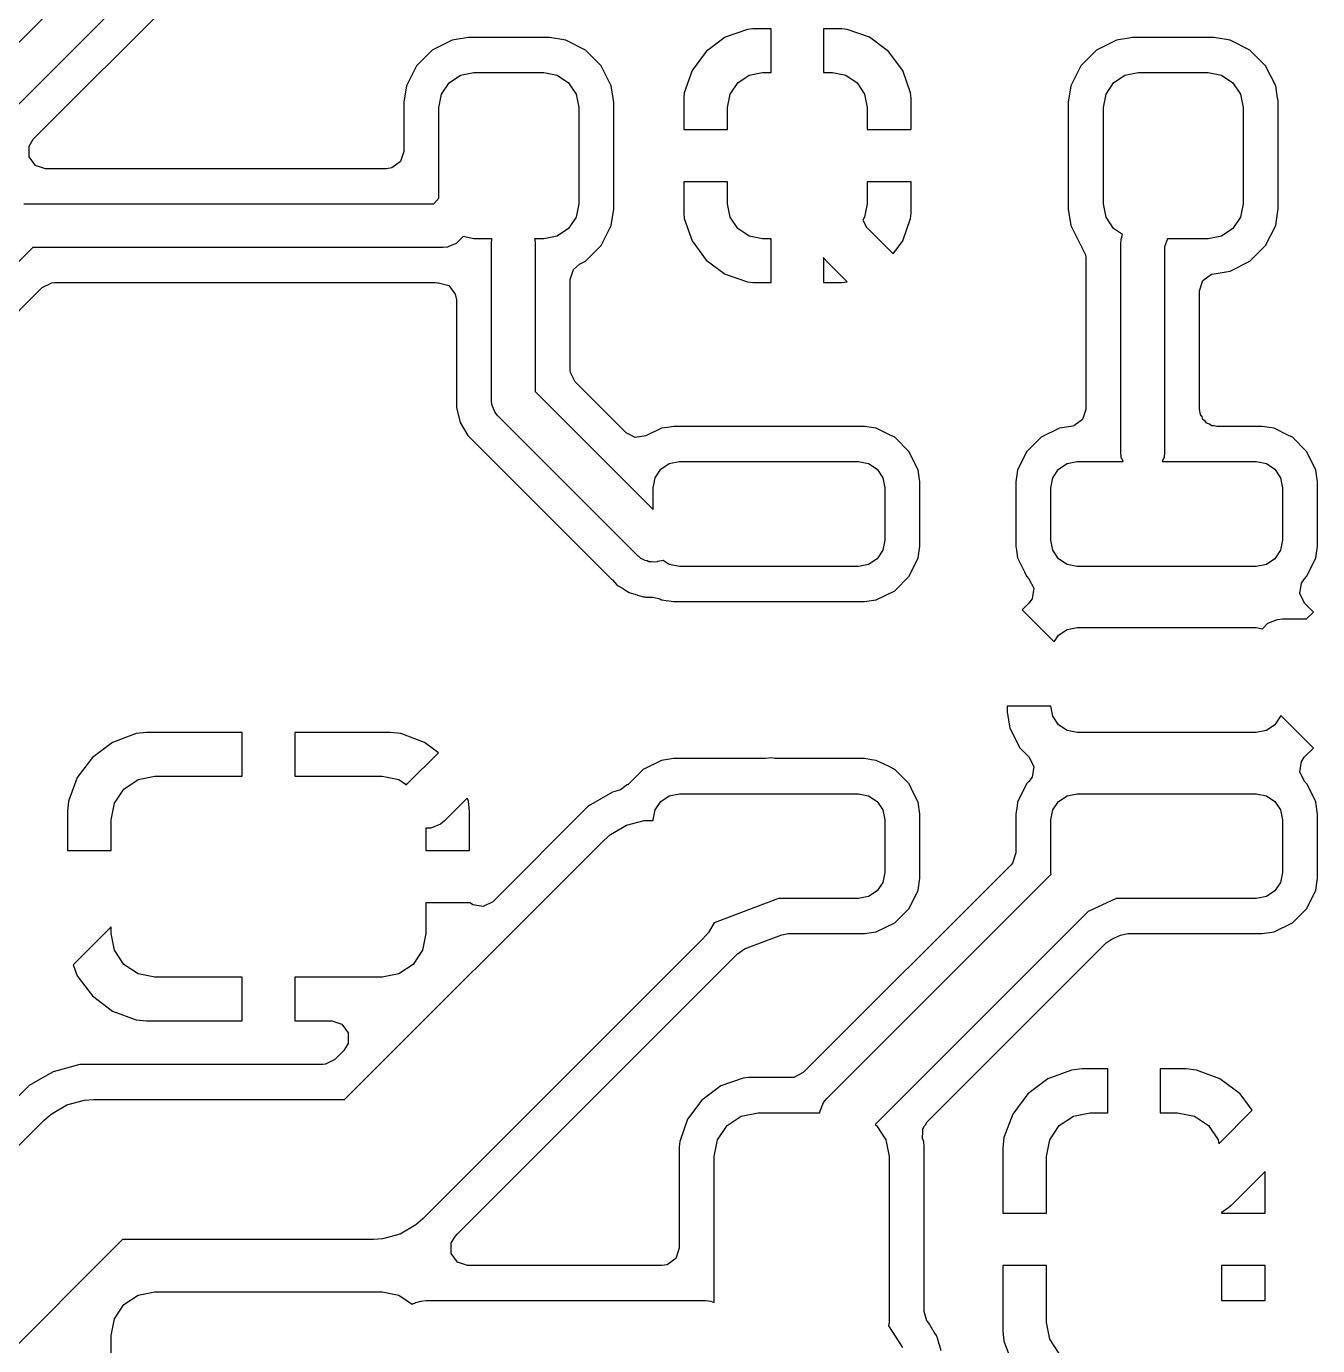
# Model space of a CAD drawing. Header units: millimetres. Extents: x 103.8 to 193.7, y -116.2 to -61.3.
# Drawn here: x 139.02 to 146.4, y -97.91 to -90.36 of the extents above; entities that cross this region are included whole.
import ezdxf

# ---------------------------------------------------------------- set-up
doc = ezdxf.new("R2010")
doc.units = ezdxf.units.MM
doc.layers.add('F.Cu', color=13, linetype='CONTINUOUS', true_color=0xc83434)

msp = doc.modelspace()

# ---------------------------------------------------------------- linework, layer by layer
at = {"layer": 'F.Cu', "linetype": 'CONTINUOUS'}
for p, q in [((133.148223, -96.275), (140.811612, -88.611612)), ((140.951776, -88.825), (133.288387, -96.488388)), ((139.05483, -91.005496), (139.956595, -90.103732)), ((143.140397, -90.37785), (143.012352, -90.422654)), ((143.140399, -90.37785), (143.140397, -90.37785)), ((143.170796, -90.375), (143.140399, -90.37785)), ((143.275, -90.375), (143.170796, -90.375)), ((143.275, -90.375001), (143.275, -90.375)), ((143.275, -90.625), (143.275, -90.375001)), ((143.575001, -90.375), (143.575, -90.375001)), ((143.575, -90.375001), (143.575, -90.625)), ((143.679211, -90.375), (143.575001, -90.375)), ((143.709601, -90.37785), (143.679211, -90.375)), ((143.837647, -90.422654), (143.709601, -90.37785)), ((141.449695, -90.439354), (141.336659, -90.496949)), ((141.4497, -90.439352), (141.449695, -90.439354)), ((141.543476, -90.424501), (141.4497, -90.439352)), ((141.543479, -90.4245), (141.543476, -90.424501)), ((142.006522, -90.4245), (141.543479, -90.4245)), ((142.100305, -90.439354), (142.006522, -90.4245)), ((142.213342, -90.49695), (142.100304, -90.439354)), ((142.100304, -90.439354), (142.100305, -90.439354)), ((143.012352, -90.422654), (142.903209, -90.503207)), ((143.94679, -90.503207), (143.837647, -90.422654)), ((145.249695, -90.439354), (145.136659, -90.496949)), ((145.2497, -90.439352), (145.249695, -90.439354)), ((145.343476, -90.424501), (145.2497, -90.439352)), ((145.343479, -90.4245), (145.343476, -90.424501)), ((145.806522, -90.4245), (145.343479, -90.4245)), ((145.900305, -90.439354), (145.806522, -90.4245)), ((146.013342, -90.49695), (145.900304, -90.439354)), ((145.900304, -90.439354), (145.900305, -90.439354)), ((141.336659, -90.496949), (141.246949, -90.586659)), ((142.30305, -90.586658), (142.213342, -90.49695)), ((142.903207, -90.503209), (142.822654, -90.612352)), ((142.903209, -90.503207), (142.903207, -90.503209)), ((143.946792, -90.503209), (143.94679, -90.503207)), ((144.027345, -90.612352), (143.946792, -90.503209)), ((145.136659, -90.496949), (145.046949, -90.586659)), ((146.10305, -90.586658), (146.013342, -90.49695)), ((141.246949, -90.586659), (141.189354, -90.699695)), ((141.433579, -90.683579), (141.498463, -90.640224)), ((141.498463, -90.640224), (141.575, -90.625)), ((141.575, -90.625), (141.975, -90.625)), ((141.975, -90.625), (142.051537, -90.640224)), ((142.051537, -90.640224), (142.116421, -90.683579)), ((142.360646, -90.699696), (142.30305, -90.586658)), ((142.822654, -90.612352), (142.77785, -90.740398)), ((143.083579, -90.683579), (143.148463, -90.640224)), ((143.148463, -90.640224), (143.225, -90.625)), ((143.225, -90.625), (143.275, -90.625)), ((143.575, -90.625), (143.625, -90.625)), ((143.625, -90.625), (143.701537, -90.640224)), ((143.701537, -90.640224), (143.766421, -90.683579)), ((144.072149, -90.740397), (144.027345, -90.612352)), ((145.046949, -90.586659), (144.989354, -90.699695)), ((145.233579, -90.683579), (145.298463, -90.640224)), ((145.298463, -90.640224), (145.375, -90.625)), ((145.375, -90.625), (145.775, -90.625)), ((145.775, -90.625), (145.851537, -90.640224)), ((145.851537, -90.640224), (145.916421, -90.683579)), ((146.160646, -90.699696), (146.10305, -90.586658)), ((141.189354, -90.699695), (141.1745, -90.793477)), ((141.390224, -90.748463), (141.433579, -90.683579)), ((142.116421, -90.683579), (142.159776, -90.748463)), ((142.360646, -90.699697), (142.360646, -90.699696)), ((142.360647, -90.699699), (142.360646, -90.699697)), ((142.371905, -90.770788), (142.360647, -90.699699)), ((143.040224, -90.748463), (143.083579, -90.683579)), ((143.766421, -90.683579), (143.809776, -90.748463)), ((144.989354, -90.699695), (144.9745, -90.793477)), ((145.190224, -90.748463), (145.233579, -90.683579)), ((145.916421, -90.683579), (145.959776, -90.748463)), ((146.160646, -90.699697), (146.160646, -90.699696)), ((146.160647, -90.699699), (146.160646, -90.699697)), ((146.171905, -90.770788), (146.160647, -90.699699)), ((141.1745, -90.793477), (141.1745, -90.79348)), ((141.1745, -90.79348), (141.1745, -90.793481)), ((141.1745, -90.793481), (141.1745, -90.977345)), ((141.375, -90.825), (141.390224, -90.748463)), ((142.159776, -90.748463), (142.175, -90.825)), ((142.373992, -90.783963), (142.371905, -90.770788)), ((142.373992, -90.783966), (142.373992, -90.783963)), ((142.375499, -90.793482), (142.373992, -90.783966)), ((142.3755, -91.208993), (142.375499, -90.793482)), ((142.77785, -90.740398), (142.775, -90.770788)), ((142.775, -90.770788), (142.775, -90.949999)), ((143.025, -90.825), (143.040224, -90.748463)), ((143.809776, -90.748463), (143.825, -90.825)), ((144.072149, -90.740399), (144.072149, -90.740397)), ((144.074999, -90.770796), (144.072149, -90.740399)), ((144.074999, -90.949999), (144.074999, -90.770796)), ((144.9745, -90.793477), (144.9745, -91.40652)), ((145.175, -90.825), (145.190224, -90.748463)), ((145.959776, -90.748463), (145.975, -90.825)), ((146.173992, -90.783963), (146.171905, -90.770788)), ((146.173992, -90.783966), (146.173992, -90.783963)), ((146.175499, -90.793482), (146.173992, -90.783966)), ((146.1755, -91.208993), (146.175499, -90.793482)), ((141.375, -91.343902), (141.375, -90.825)), ((142.175, -90.825), (142.175, -91.375)), ((143.025, -90.95), (143.025, -90.825)), ((143.825, -90.825), (143.825, -90.95)), ((145.175, -91.375), (145.175, -90.825)), ((145.975, -90.825), (145.975, -91.375)), ((139.030679, -91.044907), (139.05483, -91.005496)), ((141.1745, -90.977345), (141.174501, -91.0755)), ((142.775, -90.949999), (142.775001, -90.95)), ((142.775001, -90.95), (143.025, -90.95)), ((143.825, -90.95), (144.074998, -90.95)), ((144.074998, -90.95), (144.074999, -90.949999)), ((139.030679, -91.106093), (139.030679, -91.044907)), ((141.174501, -91.0755), (141.155594, -91.13369)), ((139.066643, -91.155593), (139.030679, -91.106093)), ((139.124834, -91.1745), (139.066643, -91.155593)), ((141.106094, -91.169654), (141.075501, -91.1745)), ((141.155594, -91.13369), (141.106094, -91.169654)), ((141.075501, -91.1745), (139.124834, -91.1745)), ((142.3755, -91.250001), (142.3755, -91.208993)), ((146.1755, -91.250001), (146.1755, -91.208993)), ((142.3755, -91.406521), (142.3755, -91.250001)), ((142.775002, -91.25), (142.775001, -91.250001)), ((142.775001, -91.250001), (142.775001, -91.429203)), ((143.025, -91.25), (142.775002, -91.25)), ((143.025, -91.375), (143.025, -91.25)), ((144.074999, -91.25), (143.825, -91.25)), ((143.825, -91.25), (143.825, -91.375)), ((144.075, -91.250001), (144.074999, -91.25)), ((144.075, -91.42921), (144.075, -91.250001)), ((146.1755, -91.406521), (146.1755, -91.250001)), ((139, -91.375), (141.345846, -91.375)), ((141.345846, -91.375), (141.375, -91.343902)), ((142.175, -91.375), (142.159776, -91.451537)), ((143.040224, -91.451537), (143.025, -91.375)), ((143.825, -91.375), (143.809776, -91.451537)), ((145.190224, -91.451537), (145.175, -91.375)), ((145.975, -91.375), (145.959776, -91.451537)), ((142.159776, -91.451537), (142.116421, -91.516421)), ((142.360646, -91.500304), (142.371926, -91.429081)), ((142.371926, -91.429081), (142.3755, -91.406521)), ((142.775001, -91.429203), (142.77785, -91.4596)), ((142.77785, -91.4596), (142.77785, -91.459602)), ((142.77785, -91.459602), (142.822654, -91.587647)), ((143.083579, -91.516421), (143.040224, -91.451537)), ((143.809776, -91.451537), (143.798674, -91.468151)), ((143.798674, -91.468151), (143.821151, -91.509019)), ((144.027345, -91.587647), (144.072149, -91.459601)), ((144.072149, -91.459601), (144.074999, -91.429211)), ((144.074999, -91.429211), (144.075, -91.42921)), ((144.9745, -91.40652), (144.974501, -91.406523)), ((144.974501, -91.406523), (144.989352, -91.500299)), ((145.233579, -91.516421), (145.190224, -91.451537)), ((145.959776, -91.451537), (145.916421, -91.516421)), ((146.160646, -91.500304), (146.171926, -91.429081)), ((146.171926, -91.429081), (146.1755, -91.406521)), ((142.116421, -91.516421), (142.051537, -91.559776)), ((142.30305, -91.613342), (142.360646, -91.500304)), ((143.148463, -91.559776), (143.083579, -91.516421)), ((143.821151, -91.509019), (143.973175, -91.661043)), ((144.989352, -91.500299), (144.989354, -91.500304)), ((144.989354, -91.500304), (145.04695, -91.613342)), ((145.284831, -91.550667), (145.233579, -91.516421)), ((145.916421, -91.516421), (145.851537, -91.559776)), ((146.10305, -91.613342), (146.160646, -91.500304)), ((141.424386, -91.622598), (141.4, -91.625)), ((141.426278, -91.621814), (141.424386, -91.622598)), ((141.428327, -91.621748), (141.426278, -91.621814)), ((141.448736, -91.612511), (141.428327, -91.621748)), ((141.469446, -91.603934), (141.448736, -91.612511)), ((141.470896, -91.602483), (141.469446, -91.603934)), ((141.472761, -91.60164), (141.470896, -91.602483)), ((141.491192, -91.585493), (141.472761, -91.60164)), ((141.512655, -91.562598), (141.491192, -91.585493)), ((141.575, -91.575), (141.512655, -91.562598)), ((141.677656, -91.575), (141.575, -91.575)), ((141.675, -91.6), (141.677402, -91.575614)), ((141.675, -92.5), (141.675, -91.6)), ((141.677402, -91.575614), (141.677656, -91.575)), ((141.975, -91.575), (141.922344, -91.575)), ((141.922344, -91.575), (141.922598, -91.575614)), ((141.922598, -91.575614), (141.925, -91.6)), ((141.925, -91.6), (141.925, -92.448224)), ((142.051537, -91.559776), (141.975, -91.575)), ((142.213342, -91.70305), (142.30305, -91.613342)), ((142.822654, -91.587647), (142.903207, -91.69679)), ((143.225, -91.575), (143.148463, -91.559776)), ((143.275, -91.575), (143.225, -91.575)), ((143.275, -91.824999), (143.275, -91.575)), ((143.973175, -91.661043), (144.027345, -91.587647)), ((145.04695, -91.613342), (145.046952, -91.613344)), ((145.046952, -91.613344), (145.051531, -91.619647)), ((145.051531, -91.619647), (145.050014, -91.620748)), ((145.050014, -91.620748), (145.073281, -91.666412)), ((145.275, -91.6), (145.276407, -91.585706)), ((145.275, -92.8), (145.275, -91.6)), ((145.276229, -91.582517), (145.277057, -91.579107)), ((145.276407, -91.585706), (145.276229, -91.582517)), ((145.277057, -91.579107), (145.277402, -91.575614)), ((145.277402, -91.575614), (145.278625, -91.57266)), ((145.278625, -91.57266), (145.282018, -91.558706)), ((145.282018, -91.558706), (145.284831, -91.550667)), ((145.541185, -91.575), (145.525, -91.621242)), ((145.525, -91.621242), (145.525, -92.8)), ((145.775, -91.575), (145.541185, -91.575)), ((145.851537, -91.559776), (145.775, -91.575)), ((146.013342, -91.70305), (146.10305, -91.613342)), ((139.051776, -91.625), (134.03021, -96.646564)), ((141.4, -91.625), (139.051776, -91.625)), ((142.903207, -91.69679), (142.903209, -91.696792)), ((142.903209, -91.696792), (143.012352, -91.777345)), ((143.575279, -91.683335), (143.575, -91.682661)), ((143.575, -91.682661), (143.575, -91.824998)), ((143.580521, -91.689723), (143.575279, -91.683335)), ((143.585196, -91.696541), (143.580521, -91.689723)), ((143.587882, -91.698692), (143.585196, -91.696541)), ((143.593934, -91.706066), (143.587882, -91.698692)), ((145.073281, -91.666412), (145.0745, -91.681899)), ((145.0745, -91.681899), (145.0745, -92.55182)), ((142.1255, -91.808474), (142.144407, -91.750283)), ((142.144407, -91.750283), (142.179553, -91.720265)), ((142.179553, -91.720265), (142.213342, -91.70305)), ((143.709909, -91.822041), (143.593934, -91.706066)), ((145.809015, -91.775104), (145.900299, -91.760647)), ((145.900299, -91.760647), (145.900299, -91.760646)), ((145.900299, -91.760646), (145.900304, -91.760646)), ((145.900304, -91.760646), (146.013342, -91.70305)), ((139.105831, -91.854496), (139.160348, -91.826719)), ((139.160348, -91.826719), (139.175835, -91.8255)), ((139.175835, -91.8255), (141.351058, -91.8255)), ((141.351058, -91.8255), (141.361146, -91.826663)), ((141.361146, -91.826663), (141.361205, -91.826074)), ((141.361205, -91.826074), (141.367658, -91.826711)), ((141.367658, -91.826711), (141.367664, -91.826713)), ((141.367664, -91.826713), (141.3723, -91.826563)), ((141.3723, -91.826563), (141.431071, -91.843579)), ((141.431071, -91.843579), (141.468616, -91.89189)), ((142.1255, -92.324165), (142.1255, -91.808474)), ((143.012352, -91.777345), (143.140398, -91.822149)), ((143.140398, -91.822149), (143.170789, -91.824999)), ((143.170789, -91.824999), (143.275, -91.824999)), ((143.575, -91.824998), (143.575001, -91.824999)), ((143.575001, -91.824999), (143.679203, -91.824999)), ((143.679203, -91.824999), (143.7096, -91.822149)), ((143.7096, -91.822149), (143.709602, -91.822149)), ((143.709602, -91.822149), (143.709909, -91.822041)), ((145.7255, -91.872885), (145.744407, -91.814694)), ((145.744407, -91.814694), (145.793907, -91.77873)), ((145.793907, -91.77873), (145.809015, -91.775104)), ((137.041811, -93.918515), (139.105831, -91.854496)), ((141.468616, -91.89189), (141.4745, -91.925511)), ((141.4745, -91.925511), (141.4745, -92.457147)), ((145.7255, -92.452174), (145.7255, -91.872885)), ((142.126719, -92.339652), (142.1255, -92.324165)), ((142.154496, -92.394169), (142.126719, -92.339652)), ((141.925, -92.448224), (142.6, -93.123224)), ((142.444916, -92.684589), (142.154496, -92.394169)), ((145.7255, -92.5505), (145.7255, -92.452174)), ((141.4745, -92.457147), (141.4745, -92.542853)), ((141.677402, -92.524386), (141.675, -92.5)), ((141.677402, -92.524387), (141.677402, -92.524386)), ((141.681078, -92.53326), (141.677402, -92.524387)), ((141.4745, -92.542853), (141.490186, -92.601395)), ((141.490186, -92.601395), (141.496683, -92.625643)), ((141.696066, -92.569446), (141.681078, -92.53326)), ((141.696071, -92.569451), (141.696066, -92.569446)), ((141.711612, -92.588388), (141.696071, -92.569451)), ((142.511612, -93.388388), (141.711612, -92.588388)), ((145.0745, -92.55182), (145.055593, -92.610011)), ((145.730345, -92.581093), (145.7255, -92.5505)), ((145.739561, -92.593778), (145.730345, -92.581093)), ((145.744407, -92.608691), (145.739561, -92.593778)), ((141.496683, -92.625643), (141.539531, -92.699857)), ((142.648604, -92.659427), (142.5584, -92.703526)), ((142.682673, -92.654463), (142.648604, -92.659427)), ((142.71674, -92.6495), (142.682673, -92.654463)), ((143.80826, -92.6495), (142.71674, -92.6495)), ((143.849139, -92.655456), (143.80826, -92.6495)), ((143.876395, -92.659427), (143.849139, -92.655456)), ((143.959097, -92.699858), (143.876395, -92.659427)), ((144.923607, -92.659426), (144.818518, -92.710801)), ((144.989775, -92.649785), (144.923607, -92.659426)), ((145.006093, -92.645975), (144.989775, -92.649785)), ((145.055593, -92.610011), (145.006093, -92.645975)), ((145.757092, -92.617907), (145.744407, -92.608691)), ((145.766309, -92.630593), (145.757092, -92.617907)), ((145.781221, -92.635438), (145.766309, -92.630593)), ((145.793907, -92.644655), (145.781221, -92.635438)), ((145.809588, -92.644655), (145.793907, -92.644655)), ((145.8245, -92.6495), (145.809588, -92.644655)), ((146.083257, -92.6495), (145.8245, -92.6495)), ((146.08326, -92.6495), (146.083257, -92.6495)), ((146.124139, -92.655456), (146.08326, -92.6495)), ((146.151395, -92.659427), (146.124139, -92.655456)), ((146.234097, -92.699858), (146.151395, -92.659427)), ((141.539531, -92.699857), (141.539532, -92.699858)), ((141.539532, -92.699858), (141.539533, -92.699859)), ((141.539533, -92.699859), (141.539535, -92.699862)), ((141.539535, -92.699862), (141.954536, -93.114863)), ((142.497818, -92.712097), (142.444916, -92.684589)), ((142.5584, -92.703526), (142.497818, -92.712097)), ((143.981483, -92.710802), (143.959097, -92.699858)), ((144.064198, -92.793517), (143.981483, -92.710802)), ((144.818518, -92.710801), (144.735801, -92.793518)), ((146.256483, -92.710802), (146.234097, -92.699858)), ((146.339198, -92.793517), (146.256483, -92.710802)), ((144.115573, -92.898607), (144.064198, -92.793517)), ((144.735801, -92.793518), (144.684427, -92.898604)), ((145.277402, -92.824386), (145.275, -92.8)), ((145.288011, -92.85), (145.277402, -92.824386)), ((145.522598, -92.824386), (145.511989, -92.85)), ((145.525, -92.8), (145.522598, -92.824386)), ((146.390573, -92.898607), (146.339198, -92.793517)), ((142.611418, -92.942597), (142.643934, -92.893934)), ((142.643934, -92.893934), (142.692597, -92.861418)), ((142.692597, -92.861418), (142.75, -92.85)), ((142.75, -92.85), (143.775, -92.85)), ((143.775, -92.85), (143.832403, -92.861418)), ((143.832403, -92.861418), (143.881066, -92.893934)), ((143.881066, -92.893934), (143.913582, -92.942597)), ((144.1255, -92.96674), (144.115573, -92.898607)), ((144.684427, -92.898604), (144.682482, -92.911953)), ((144.886418, -92.942597), (144.918934, -92.893934)), ((144.918934, -92.893934), (144.967597, -92.861418)), ((144.967597, -92.861418), (145.025, -92.85)), ((145.025, -92.85), (145.288011, -92.85)), ((145.511989, -92.85), (146.05, -92.85)), ((146.05, -92.85), (146.107403, -92.861418)), ((146.107403, -92.861418), (146.156066, -92.893934)), ((146.156066, -92.893934), (146.188582, -92.942597)), ((146.4005, -92.96674), (146.390573, -92.898607)), ((142.6, -93), (142.611418, -92.942597)), ((143.913582, -92.942597), (143.925, -93)), ((144.1255, -93.33326), (144.1255, -92.96674)), ((144.682482, -92.911953), (144.6745, -92.96674)), ((144.6745, -92.96674), (144.6745, -93.33326)), ((144.875, -93), (144.886418, -92.942597)), ((146.188582, -92.942597), (146.2, -93)), ((146.4005, -93.33326), (146.4005, -92.96674)), ((142.6, -93.123224), (142.6, -93)), ((143.925, -93), (143.925, -93.3)), ((144.875, -93.3), (144.875, -93)), ((146.2, -93), (146.2, -93.3)), ((141.954536, -93.114863), (142.363978, -93.524305)), ((143.913582, -93.357403), (143.881066, -93.406066)), ((143.925, -93.3), (143.913582, -93.357403)), ((144.115573, -93.401393), (144.1255, -93.33326)), ((144.6745, -93.33326), (144.677987, -93.357191)), ((144.677987, -93.357191), (144.684427, -93.401395)), ((144.886418, -93.357403), (144.875, -93.3)), ((144.918934, -93.406066), (144.886418, -93.357403)), ((146.188582, -93.357403), (146.156066, -93.406066)), ((146.2, -93.3), (146.188582, -93.357403)), ((146.390573, -93.401393), (146.4005, -93.33326)), ((142.513356, -93.38982), (142.511612, -93.388388)), ((142.513967, -93.390683), (142.513356, -93.38982)), ((142.515875, -93.391886), (142.513967, -93.390683)), ((142.530554, -93.403933), (142.515875, -93.391886)), ((142.543427, -93.409265), (142.530554, -93.403933)), ((142.55522, -93.416704), (142.543427, -93.409265)), ((142.565747, -93.418511), (142.55522, -93.416704)), ((142.575613, -93.422598), (142.565747, -93.418511)), ((142.589549, -93.422598), (142.575613, -93.422598)), ((142.603289, -93.424957), (142.589549, -93.422598)), ((142.622138, -93.422598), (142.603289, -93.424957)), ((142.624387, -93.422598), (142.622138, -93.422598)), ((142.62536, -93.422194), (142.624387, -93.422598)), ((142.627603, -93.421914), (142.62536, -93.422194)), ((142.657515, -93.415141), (142.627603, -93.421914)), ((142.692597, -93.438582), (142.657515, -93.415141)), ((143.881066, -93.406066), (143.832403, -93.438582)), ((144.064198, -93.506483), (144.115573, -93.401393)), ((144.684427, -93.401395), (144.723581, -93.481484)), ((144.967597, -93.438582), (144.918934, -93.406066)), ((146.156066, -93.406066), (146.107403, -93.438582)), ((146.339198, -93.506483), (146.390573, -93.401393)), ((142.75, -93.45), (142.692597, -93.438582)), ((143.775, -93.45), (142.75, -93.45)), ((143.832403, -93.438582), (143.775, -93.45)), ((143.981483, -93.589198), (144.064198, -93.506483)), ((144.723581, -93.481484), (144.735802, -93.506483)), ((144.735802, -93.506483), (144.749314, -93.519995)), ((145.025, -93.45), (144.967597, -93.438582)), ((146.05, -93.45), (145.025, -93.45)), ((146.107403, -93.438582), (146.05, -93.45)), ((146.325685, -93.519995), (146.339198, -93.506483)), ((142.363978, -93.524305), (142.366663, -93.527098)), ((142.366663, -93.527098), (142.390098, -93.552443)), ((142.390098, -93.552443), (142.395052, -93.556562)), ((142.395052, -93.556562), (142.400135, -93.560462)), ((142.400135, -93.560462), (142.400138, -93.560465)), ((142.400138, -93.560465), (142.430054, -93.577736)), ((142.430054, -93.577736), (142.433347, -93.579724)), ((142.433347, -93.579724), (142.462589, -93.59817)), ((144.749314, -93.519995), (144.77709, -93.57451)), ((144.77709, -93.57451), (144.767519, -93.634942)), ((146.297909, -93.605484), (146.30748, -93.545052)), ((146.30748, -93.545052), (146.325685, -93.519995)), ((142.462589, -93.59817), (142.46259, -93.59817)), ((142.46259, -93.59817), (142.462593, -93.598172)), ((142.462593, -93.598172), (142.468413, -93.600854)), ((142.468413, -93.600854), (142.474356, -93.603315)), ((142.474356, -93.603315), (142.474361, -93.603318)), ((142.474361, -93.603318), (142.507768, -93.612269)), ((142.507768, -93.612269), (142.511408, -93.613321)), ((142.511408, -93.613321), (142.544444, -93.623574)), ((142.544444, -93.623574), (142.544452, -93.623574)), ((142.544452, -93.623574), (142.550774, -93.62466)), ((142.550774, -93.62466), (142.557146, -93.625499)), ((142.557146, -93.625499), (142.557147, -93.6255)), ((142.557147, -93.6255), (142.59169, -93.6255)), ((142.59169, -93.6255), (142.595521, -93.625574)), ((142.595521, -93.625574), (142.599014, -93.625711)), ((142.599014, -93.625711), (142.638626, -93.635694)), ((142.638626, -93.635694), (142.648604, -93.640572)), ((142.648604, -93.640572), (142.648605, -93.640572)), ((142.648605, -93.640572), (142.648607, -93.640573)), ((142.648607, -93.640573), (142.71674, -93.6505)), ((142.71674, -93.6505), (142.716743, -93.6505)), ((142.716743, -93.6505), (143.808257, -93.6505)), ((143.808257, -93.6505), (143.80826, -93.6505)), ((143.80826, -93.6505), (143.876393, -93.640573)), ((143.876393, -93.640573), (143.981483, -93.589198)), ((144.749313, -93.66), (144.710722, -93.69859)), ((144.767519, -93.634942), (144.749313, -93.66)), ((146.325686, -93.660001), (146.297909, -93.605484)), ((146.376776, -93.711091), (146.325686, -93.660001)), ((144.710722, -93.69859), (144.893752, -93.88162)), ((146.337868, -93.75), (146.376776, -93.711091)), ((144.918934, -93.843934), (144.967597, -93.811418)), ((144.967597, -93.811418), (145.025, -93.8)), ((145.025, -93.8), (146.05, -93.8)), ((146.05, -93.8), (146.084985, -93.806958)), ((146.084985, -93.806958), (146.116664, -93.77528)), ((146.116664, -93.77528), (146.170736, -93.752882)), ((146.170736, -93.752882), (146.2, -93.75)), ((146.2, -93.75), (146.337868, -93.75)), ((144.893752, -93.88162), (144.918934, -93.843934)), ((144.625002, -94.25), (144.625001, -94.250001)), ((144.625001, -94.250001), (144.625001, -94.281485)), ((144.875, -94.25), (144.625002, -94.25)), ((144.886418, -94.307403), (144.875, -94.25)), ((144.625001, -94.281485), (144.639833, -94.375141)), ((144.918934, -94.356066), (144.886418, -94.307403)), ((146.188582, -94.307403), (146.156066, -94.356066)), ((146.189691, -94.301823), (146.188582, -94.307403)), ((146.376776, -94.488908), (146.189691, -94.301823)), ((139.642618, -94.406402), (139.507911, -94.456645)), ((139.642629, -94.4064), (139.642618, -94.406402)), ((139.702176, -94.399999), (139.642629, -94.4064)), ((140.249999, -94.399999), (139.702176, -94.399999)), ((140.25, -94.4), (140.249999, -94.399999)), ((140.25, -94.649999), (140.25, -94.4)), ((140.550001, -94.399999), (140.55, -94.4)), ((140.55, -94.4), (140.55, -94.649999)), ((141.097824, -94.399999), (140.550001, -94.399999)), ((141.15737, -94.4064), (141.097824, -94.399999)), ((141.157381, -94.406402), (141.15737, -94.4064)), ((141.292088, -94.456645), (141.157381, -94.406402)), ((144.639833, -94.375141), (144.639836, -94.375151)), ((144.639836, -94.375151), (144.697358, -94.488043)), ((144.967597, -94.388582), (144.918934, -94.356066)), ((145.025, -94.4), (144.967597, -94.388582)), ((146.05, -94.4), (145.025, -94.4)), ((146.107403, -94.388582), (146.05, -94.4)), ((146.156066, -94.356066), (146.107403, -94.388582)), ((139.507909, -94.456646), (139.392815, -94.542806)), ((139.507911, -94.456645), (139.507909, -94.456646)), ((141.29209, -94.456646), (141.292088, -94.456645)), ((141.371657, -94.51621), (141.29209, -94.456646)), ((144.697358, -94.488043), (144.749313, -94.539998)), ((146.325687, -94.539998), (146.376776, -94.488908)), ((139.392807, -94.542814), (139.306647, -94.657908)), ((139.392815, -94.542806), (139.392807, -94.542814)), ((141.193934, -94.693934), (141.371657, -94.51621)), ((142.648604, -94.559427), (142.543518, -94.610801)), ((142.682673, -94.554463), (142.648604, -94.559427)), ((142.71674, -94.5495), (142.682673, -94.554463)), ((143.232786, -94.5495), (142.71674, -94.5495)), ((143.242574, -94.549015), (143.232786, -94.5495)), ((143.278582, -94.545437), (143.242574, -94.549015)), ((143.295359, -94.548192), (143.278582, -94.545437)), ((143.3114, -94.5495), (143.295359, -94.548192)), ((143.808257, -94.5495), (143.3114, -94.5495)), ((143.80826, -94.5495), (143.808257, -94.5495)), ((143.849139, -94.555456), (143.80826, -94.5495)), ((143.876395, -94.559427), (143.849139, -94.555456)), ((143.949724, -94.595276), (143.876395, -94.559427)), ((144.749313, -94.539998), (144.77709, -94.594515)), ((146.297909, -94.625489), (146.30748, -94.565057)), ((146.30748, -94.565057), (146.325687, -94.539998)), ((142.543517, -94.610802), (142.460802, -94.693517)), ((142.543518, -94.610801), (142.543517, -94.610801)), ((142.543517, -94.610801), (142.543517, -94.610802)), ((143.981483, -94.610802), (143.949724, -94.595276)), ((144.064198, -94.693517), (143.981483, -94.610802)), ((144.77709, -94.594515), (144.767519, -94.654947)), ((146.325684, -94.680003), (146.297909, -94.625489)), ((139.306646, -94.65791), (139.256403, -94.792617)), ((139.306647, -94.657908), (139.306646, -94.65791)), ((139.573223, -94.723222), (139.654329, -94.669029)), ((139.654329, -94.669029), (139.75, -94.649999)), ((139.75, -94.649999), (140.25, -94.649999)), ((140.55, -94.649999), (141.05, -94.649999)), ((141.05, -94.649999), (141.145671, -94.669029)), ((141.145671, -94.669029), (141.190041, -94.698676)), ((141.190041, -94.698676), (141.193934, -94.693934)), ((142.453703, -94.698019), (142.412718, -94.72831)), ((142.455002, -94.699318), (142.453703, -94.698019)), ((142.460801, -94.693518), (142.455002, -94.699318)), ((142.460802, -94.693517), (142.460801, -94.693518)), ((144.076629, -94.718945), (144.064198, -94.693517)), ((144.735801, -94.693518), (144.684427, -94.798604)), ((144.735803, -94.693514), (144.735801, -94.693518)), ((144.749314, -94.680004), (144.735803, -94.693514)), ((144.767519, -94.654947), (144.749314, -94.680004)), ((146.339198, -94.693517), (146.325684, -94.680003)), ((146.351629, -94.718945), (146.339198, -94.693517)), ((139.256401, -94.792628), (139.25, -94.852174)), ((139.256403, -94.792617), (139.256401, -94.792628)), ((139.51903, -94.804328), (139.573223, -94.723222)), ((141.537054, -94.775077), (141.406066, -94.906066)), ((141.543596, -94.792617), (141.537054, -94.775077)), ((141.543598, -94.792628), (141.543596, -94.792617)), ((141.55, -94.852174), (141.543598, -94.792628)), ((142.368216, -94.740423), (142.24256, -94.81297)), ((142.368218, -94.740422), (142.368216, -94.740422)), ((142.368216, -94.740422), (142.368216, -94.740423)), ((142.406985, -94.730034), (142.368218, -94.740422)), ((142.412718, -94.72831), (142.406985, -94.730034)), ((142.611418, -94.842597), (142.643934, -94.793934)), ((142.643934, -94.793934), (142.692597, -94.761418)), ((142.692597, -94.761418), (142.75, -94.75)), ((142.75, -94.75), (143.775, -94.75)), ((143.775, -94.75), (143.832403, -94.761418)), ((143.832403, -94.761418), (143.881066, -94.793934)), ((143.881066, -94.793934), (143.913582, -94.842597)), ((144.114874, -94.797178), (144.076629, -94.718945)), ((144.886418, -94.842597), (144.918934, -94.793934)), ((144.918934, -94.793934), (144.967597, -94.761418)), ((144.967597, -94.761418), (145.025, -94.75)), ((145.025, -94.75), (146.05, -94.75)), ((146.05, -94.75), (146.107403, -94.761418)), ((146.107403, -94.761418), (146.156066, -94.793934)), ((146.156066, -94.793934), (146.188582, -94.842597)), ((146.389874, -94.797178), (146.351629, -94.718945)), ((139.25, -94.852174), (139.25, -95.074998)), ((139.5, -94.899999), (139.51903, -94.804328)), ((141.55, -95.074998), (141.55, -94.852174)), ((142.231284, -94.81948), (141.682886, -95.367878)), ((142.24256, -94.81297), (142.231284, -94.81948)), ((142.6, -94.9), (142.611418, -94.842597)), ((143.913582, -94.842597), (143.925, -94.9)), ((144.115573, -94.798607), (144.114874, -94.797178)), ((144.1255, -94.86674), (144.115573, -94.798607)), ((144.1255, -95.23326), (144.1255, -94.86674)), ((144.676125, -94.855592), (144.6745, -94.866743)), ((144.6745, -94.866743), (144.6745, -95.08881)), ((144.681386, -94.81948), (144.676125, -94.855592)), ((144.684427, -94.798604), (144.681386, -94.81948)), ((144.875, -94.9), (144.886418, -94.842597)), ((146.188582, -94.842597), (146.2, -94.9)), ((146.390573, -94.798607), (146.389874, -94.797178)), ((146.4005, -94.86674), (146.390573, -94.798607)), ((146.4005, -95.23326), (146.4005, -94.86674)), ((139.5, -95.074999), (139.5, -94.899999)), ((141.383335, -94.924721), (141.329263, -94.947118)), ((141.406066, -94.906066), (141.383335, -94.924721)), ((142.356495, -94.982659), (142.446926, -94.930448)), ((142.446926, -94.930448), (142.54779, -94.903422)), ((142.54779, -94.903422), (142.6, -94.903422)), ((142.6, -94.903422), (142.6, -94.9)), ((143.925, -94.9), (143.925, -95.2)), ((144.875, -95.2), (144.875, -94.9)), ((146.2, -94.9), (146.2, -95.2)), ((140.834314, -96.5), (142.317157, -95.017157)), ((141.329263, -94.947118), (141.3, -94.947118)), ((141.3, -94.947118), (141.3, -95.074999)), ((142.317157, -95.017157), (142.356495, -94.982659)), ((139.25, -95.074998), (139.250001, -95.074999)), ((139.250001, -95.074999), (139.5, -95.074999)), ((141.3, -95.074999), (141.549999, -95.074999)), ((141.549999, -95.074999), (141.55, -95.074998)), ((144.6745, -95.08881), (144.655593, -95.147001)), ((144.645504, -95.158814), (143.458814, -96.345504)), ((144.655593, -95.147001), (144.645504, -95.158814)), ((143.593934, -96.493934), (144.877134, -95.210733)), ((143.925, -95.2), (143.913582, -95.257403)), ((144.115573, -95.301393), (144.1255, -95.23326)), ((144.877134, -95.210733), (144.875, -95.2)), ((146.2, -95.2), (146.188582, -95.257403)), ((146.390573, -95.301393), (146.4005, -95.23326)), ((143.881066, -95.306066), (143.832403, -95.338582)), ((143.913582, -95.257403), (143.881066, -95.306066)), ((144.064198, -95.406483), (144.115573, -95.301393)), ((146.156066, -95.306066), (146.107403, -95.338582)), ((146.188582, -95.257403), (146.156066, -95.306066)), ((146.339198, -95.406483), (146.390573, -95.301393)), ((141.552679, -95.374999), (141.3, -95.374999)), ((141.3, -95.374999), (141.3, -95.549999)), ((141.567937, -95.386084), (141.552679, -95.374999)), ((141.628369, -95.395655), (141.567937, -95.386084)), ((141.682886, -95.367878), (141.628369, -95.395655)), ((143.317222, -95.35), (142.948792, -95.489029)), ((143.775, -95.35), (143.317222, -95.35)), ((143.832403, -95.338582), (143.775, -95.35)), ((145.248177, -95.35), (145.08731, -95.424821)), ((146.05, -95.35), (145.248177, -95.35)), ((146.107403, -95.338582), (146.05, -95.35)), ((145.08731, -95.424821), (143.869063, -96.643068)), ((143.981483, -95.489198), (144.064198, -95.406483)), ((146.256483, -95.489198), (146.339198, -95.406483)), ((139.5, -95.512132), (139.28312, -95.729011)), ((139.5, -95.549999), (139.5, -95.512132)), ((142.917341, -95.543505), (142.882843, -95.582843)), ((142.948792, -95.489029), (142.917341, -95.543505)), ((143.80826, -95.5505), (143.876393, -95.540573)), ((143.876393, -95.540573), (143.981483, -95.489198)), ((146.08326, -95.5505), (146.151393, -95.540573)), ((146.151393, -95.540573), (146.256483, -95.489198)), ((139.51903, -95.64567), (139.5, -95.549999)), ((141.3, -95.549999), (141.28097, -95.64567)), ((142.882843, -95.582843), (141.282843, -97.182843)), ((143.12323, -95.637503), (143.336897, -95.556874)), ((143.336897, -95.556874), (143.371849, -95.5505)), ((143.371849, -95.5505), (143.808257, -95.5505)), ((143.808257, -95.5505), (143.80826, -95.5505)), ((144.167713, -96.627967), (145.191638, -95.604042)), ((145.191638, -95.604042), (145.219887, -95.584284)), ((145.219887, -95.584284), (145.239406, -95.575205)), ((145.239406, -95.575205), (145.272672, -95.559734)), ((145.272672, -95.559734), (145.314422, -95.5505)), ((145.314422, -95.5505), (146.083257, -95.5505)), ((146.083257, -95.5505), (146.08326, -95.5505)), ((139.573223, -95.726776), (139.51903, -95.64567)), ((141.28097, -95.64567), (141.226777, -95.726776)), ((141.480521, -97.268713), (143.08052, -95.668716)), ((143.08052, -95.668716), (143.080521, -95.668713)), ((143.080521, -95.668713), (143.085108, -95.664127)), ((143.085108, -95.664127), (143.086071, -95.66509)), ((143.086071, -95.66509), (143.12323, -95.637503)), ((139.28312, -95.729011), (139.306646, -95.792087)), ((139.654329, -95.780969), (139.573223, -95.726776)), ((141.226777, -95.726776), (141.145671, -95.780969)), ((139.306646, -95.792087), (139.306647, -95.792089)), ((139.306647, -95.792089), (139.392807, -95.907183)), ((139.75, -95.799999), (139.654329, -95.780969)), ((140.25, -95.799999), (139.75, -95.799999)), ((140.25, -96.049998), (140.25, -95.799999)), ((141.05, -95.799999), (140.55, -95.799999)), ((140.55, -95.799999), (140.55, -96.049998)), ((141.145671, -95.780969), (141.05, -95.799999)), ((139.392807, -95.907183), (139.392815, -95.907191)), ((139.392815, -95.907191), (139.507909, -95.993351)), ((139.507909, -95.993351), (139.507911, -95.993352)), ((139.507911, -95.993352), (139.642618, -96.043595)), ((139.642618, -96.043595), (139.642629, -96.043597)), ((139.642629, -96.043597), (139.702176, -96.049999)), ((139.702176, -96.049999), (140.249999, -96.049999)), ((140.249999, -96.049999), (140.25, -96.049998)), ((140.55, -96.049998), (140.550001, -96.049999)), ((140.550001, -96.049999), (140.761758, -96.049999)), ((140.761758, -96.049999), (140.819949, -96.068906)), ((140.819949, -96.068906), (140.855913, -96.118406)), ((140.855913, -96.118406), (140.855913, -96.179592)), ((140.831762, -96.219003), (140.780261, -96.270504)), ((140.855913, -96.179592), (140.831762, -96.219003)), ((139.320943, -96.299499), (139.168215, -96.340423)), ((139.479057, -96.299499), (139.320943, -96.299499)), ((139.48512, -96.299499), (139.479057, -96.299499)), ((139.485136, -96.2995), (139.48512, -96.299499)), ((140.710257, -96.2995), (139.485136, -96.2995)), ((140.725744, -96.298281), (140.710257, -96.2995)), ((140.780261, -96.270504), (140.725744, -96.298281)), ((139.133502, -96.360464), (139.031284, -96.419479)), ((139.168209, -96.340425), (139.133502, -96.360464)), ((139.168213, -96.340423), (139.168209, -96.340425)), ((139.168215, -96.340423), (139.168213, -96.340423)), ((143.115296, -96.377355), (142.987116, -96.422207)), ((143.115305, -96.377353), (143.115296, -96.377355)), ((143.145725, -96.3745), (143.115305, -96.377353)), ((143.38881, -96.3745), (143.145725, -96.3745)), ((143.404297, -96.373281), (143.38881, -96.3745)), ((143.458814, -96.345504), (143.404297, -96.373281)), ((144.992618, -96.331403), (144.857911, -96.381646)), ((144.992629, -96.331401), (144.992618, -96.331403)), ((145.052176, -96.325), (144.992629, -96.331401)), ((145.199999, -96.325), (145.052176, -96.325)), ((145.2, -96.325001), (145.199999, -96.325)), ((145.2, -96.575), (145.2, -96.325001)), ((145.500001, -96.325), (145.5, -96.325001)), ((145.5, -96.325001), (145.5, -96.575)), ((145.647824, -96.325), (145.500001, -96.325)), ((145.70737, -96.331401), (145.647824, -96.325)), ((145.707381, -96.331403), (145.70737, -96.331401)), ((145.842088, -96.381646), (145.707381, -96.331403)), ((139.031284, -96.419479), (138.919479, -96.531283)), ((142.987116, -96.422207), (142.877855, -96.502845)), ((144.857909, -96.381647), (144.742815, -96.467807)), ((144.857911, -96.381646), (144.857909, -96.381647)), ((145.84209, -96.381647), (145.842088, -96.381646)), ((145.957184, -96.467807), (145.84209, -96.381647)), ((139.246926, -96.530448), (139.34779, -96.503422)), ((139.34779, -96.503422), (139.4, -96.5)), ((139.4, -96.5), (140.834314, -96.5)), ((142.877845, -96.502855), (142.797207, -96.612116)), ((142.877855, -96.502845), (142.877845, -96.502855)), ((143.552882, -96.570737), (143.575279, -96.516665)), ((143.575279, -96.516665), (143.593934, -96.493934)), ((144.742807, -96.467815), (144.656647, -96.582909)), ((144.742815, -96.467807), (144.742807, -96.467815)), ((145.957192, -96.467815), (145.957184, -96.467807)), ((146.026915, -96.560952), (145.957192, -96.467815)), ((139.117157, -96.617157), (139.156495, -96.582659)), ((139.156495, -96.582659), (139.246926, -96.530448)), ((143.023223, -96.648223), (143.104329, -96.59403)), ((143.104329, -96.59403), (143.2, -96.575)), ((143.2, -96.575), (143.552882, -96.575)), ((143.552882, -96.575), (143.552882, -96.570737)), ((144.656646, -96.582911), (144.606403, -96.717618)), ((144.656647, -96.582909), (144.656646, -96.582911)), ((144.923223, -96.648223), (145.004329, -96.59403)), ((145.004329, -96.59403), (145.1, -96.575)), ((145.1, -96.575), (145.2, -96.575)), ((145.5, -96.575), (145.6, -96.575)), ((145.6, -96.575), (145.695671, -96.59403)), ((145.695671, -96.59403), (145.776777, -96.648223)), ((145.835543, -96.752324), (146.026915, -96.560952)), ((134.617157, -101.117157), (139.117157, -96.617157)), ((142.797207, -96.612116), (142.752355, -96.740296)), ((142.96903, -96.729329), (143.023223, -96.648223)), ((143.869063, -96.643068), (143.876777, -96.648223)), ((143.876777, -96.648223), (143.93097, -96.729329)), ((144.142901, -96.669498), (144.148482, -96.660155)), ((144.143393, -96.691403), (144.142901, -96.669498)), ((144.148482, -96.660155), (144.149707, -96.652638)), ((144.149707, -96.652638), (144.157719, -96.644695)), ((144.157719, -96.644695), (144.167713, -96.627967)), ((144.86903, -96.729329), (144.923223, -96.648223)), ((145.776777, -96.648223), (145.83097, -96.729329)), ((142.752353, -96.740305), (142.7495, -96.770725)), ((142.752355, -96.740296), (142.752353, -96.740305)), ((142.95, -96.825), (142.96903, -96.729329)), ((143.93097, -96.729329), (143.95, -96.825)), ((144.139871, -96.713027), (144.143393, -96.691403)), ((144.141259, -96.72205), (144.139871, -96.713027)), ((144.147646, -96.740301), (144.141259, -96.72205)), ((144.1505, -96.770734), (144.147646, -96.740301)), ((144.606401, -96.717629), (144.6, -96.777175)), ((144.606403, -96.717618), (144.606401, -96.717629)), ((144.85, -96.825), (144.86903, -96.729329)), ((145.83097, -96.729329), (145.835543, -96.752324)), ((142.7495, -96.770725), (142.7495, -97.3505)), ((142.95, -97.661471), (142.95, -96.825)), ((143.95, -96.825), (143.95, -97.775)), ((144.1505, -96.777175), (144.1505, -96.770734)), ((144.1505, -96.782093), (144.1505, -96.777175)), ((144.1505, -97.712424), (144.1505, -96.782093)), ((144.6, -96.777175), (144.6, -97.149999)), ((144.85, -97.15), (144.85, -96.825)), ((146.1, -96.912132), (145.906066, -97.106066)), ((146.1, -97.149999), (146.1, -96.912132)), ((145.883205, -97.124807), (145.85, -97.146943)), ((145.883284, -97.124741), (145.883205, -97.124807)), ((145.883335, -97.124721), (145.883284, -97.124741)), ((145.89457, -97.115499), (145.883335, -97.124721)), ((145.905956, -97.106177), (145.89457, -97.115499)), ((145.905986, -97.10613), (145.905956, -97.106177)), ((145.906066, -97.106066), (145.905986, -97.10613)), ((141.282843, -97.182843), (141.243505, -97.217341)), ((144.6, -97.149999), (144.600001, -97.15)), ((144.600001, -97.15), (144.85, -97.15)), ((145.85, -97.146943), (145.85, -97.15)), ((145.85, -97.15), (146.099999, -97.15)), ((146.099999, -97.15), (146.1, -97.149999)), ((141.153074, -97.269552), (141.05221, -97.296578)), ((141.243505, -97.217341), (141.153074, -97.269552)), ((141.444588, -97.319907), (141.468737, -97.280498)), ((141.468737, -97.280498), (141.48052, -97.268716)), ((141.48052, -97.268716), (141.480521, -97.268713)), ((139.565686, -97.3), (135.3, -101.565686)), ((141, -97.3), (139.565686, -97.3)), ((141.05221, -97.296578), (141, -97.3)), ((141.444588, -97.381093), (141.444588, -97.319907)), ((142.7495, -97.3505), (142.730593, -97.408691)), ((141.480552, -97.430593), (141.444588, -97.381093)), ((141.538743, -97.4495), (141.480552, -97.430593)), ((142.730593, -97.408691), (142.681093, -97.444655)), ((142.6505, -97.4495), (141.538743, -97.4495)), ((142.681093, -97.444655), (142.6505, -97.4495)), ((144.600001, -97.45), (144.6, -97.450001)), ((144.6, -97.450001), (144.6, -97.822824)), ((144.85, -97.45), (144.600001, -97.45)), ((144.85, -97.775), (144.85, -97.45)), ((146.099999, -97.45), (145.85, -97.45)), ((145.85, -97.45), (145.85, -97.65)), ((146.1, -97.450001), (146.099999, -97.45)), ((146.1, -97.65), (146.1, -97.450001)), ((139.573223, -97.673222), (139.654329, -97.619029)), ((139.654329, -97.619029), (139.75, -97.599999)), ((139.75, -97.599999), (141.05, -97.599999)), ((141.05, -97.599999), (141.145671, -97.619029)), ((141.145671, -97.619029), (141.221971, -97.670011)), ((141.221971, -97.670011), (141.242308, -97.661538)), ((141.242308, -97.661538), (141.27043, -97.652943)), ((141.27043, -97.652943), (141.270589, -97.652942)), ((141.270589, -97.652942), (141.270736, -97.652882)), ((141.270736, -97.652882), (141.3, -97.65)), ((141.3, -97.65), (142.9, -97.65)), ((142.9, -97.65), (142.929264, -97.652882)), ((142.929264, -97.652882), (142.95, -97.661471)), ((145.85, -97.65), (146.1, -97.65)), ((139.51903, -97.754328), (139.573223, -97.673222)), ((144.166225, -97.765961), (144.1505, -97.712424)), ((139.5, -97.849999), (139.51903, -97.754328)), ((143.95, -97.775), (143.946143, -97.794389)), ((143.946143, -97.794389), (144.026177, -97.918886)), ((144.168722, -97.769845), (144.166225, -97.765961)), ((144.176579, -97.779596), (144.168722, -97.769845)), ((144.17652, -97.779642), (144.176579, -97.779596)), ((144.180468, -97.784787), (144.17652, -97.779642)), ((144.180469, -97.784788), (144.180468, -97.784787)), ((144.198183, -97.81547), (144.180469, -97.784788)), ((144.86903, -97.870671), (144.85, -97.775)), ((139.5, -98.499999), (139.5, -97.849999)), ((144.200613, -97.819456), (144.198183, -97.81547)), ((144.202778, -97.822824), (144.200613, -97.819456)), ((144.208087, -97.831082), (144.202778, -97.822824)), ((144.219786, -97.84928), (144.208087, -97.831082)), ((144.222552, -97.855149), (144.219786, -97.84928)), ((144.22262, -97.855116), (144.222552, -97.855149)), ((144.224201, -97.858688), (144.22262, -97.855116)), ((144.224131, -97.858718), (144.224201, -97.858688)), ((144.226616, -97.864718), (144.224131, -97.858718)), ((144.235779, -97.898917), (144.226616, -97.864718)), ((144.6, -97.822824), (144.599999, -97.822824)), ((144.599999, -97.822824), (144.606401, -97.88237)), ((144.606401, -97.88237), (144.606403, -97.882381)), ((144.606403, -97.882381), (144.656646, -98.017088)), ((144.923223, -97.951777), (144.86903, -97.870671)), ((144.237106, -97.903438), (144.235779, -97.898917)), ((144.247899, -97.937182), (144.237106, -97.903438))]:
    msp.add_line(p, q, dxfattribs=at)

doc.saveas('drawing.dxf')
